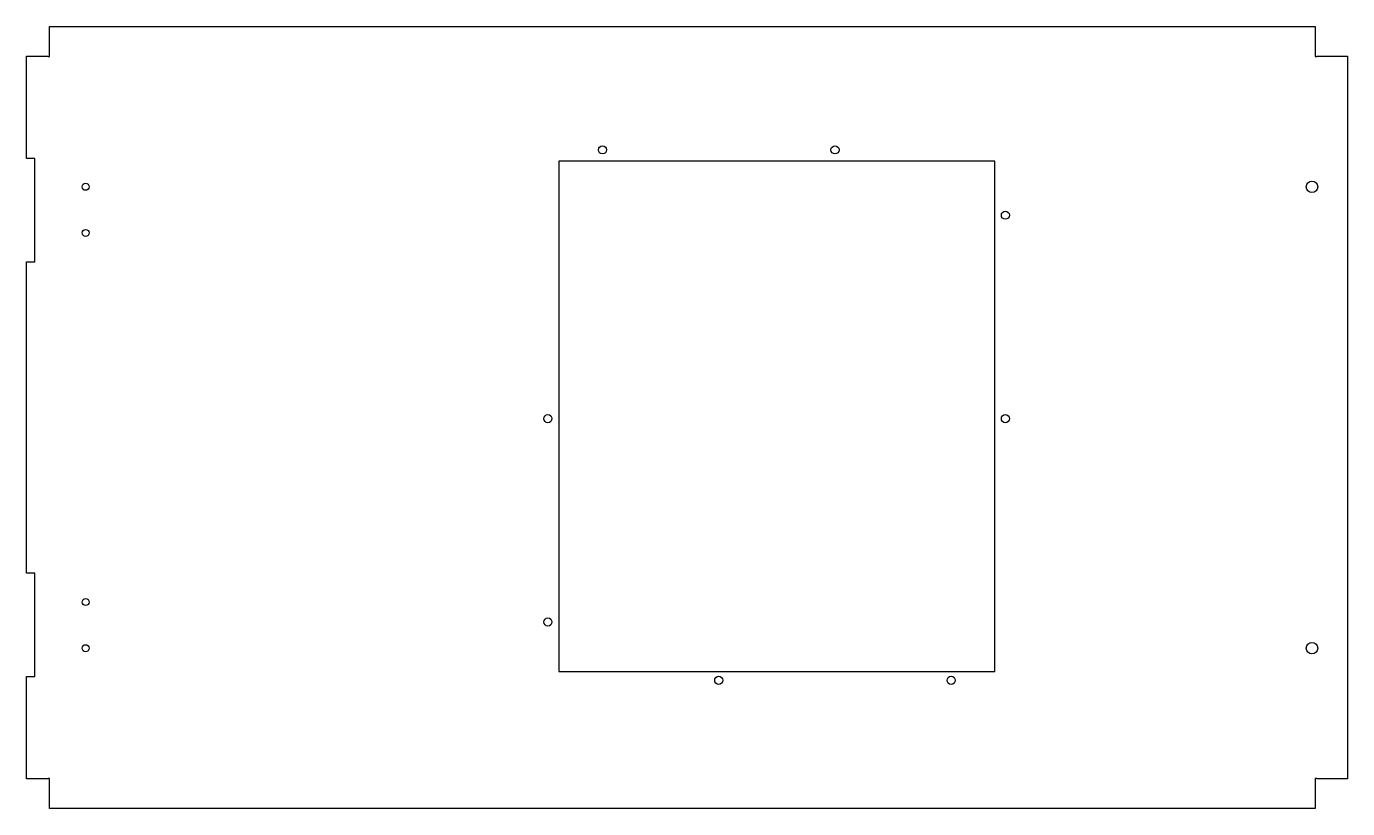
# Model space of a CAD drawing. Header units: inches. Extents: x -17.8 to 18, y -10.6 to 10.6.
import ezdxf

# ---------------------------------------------------------------- set-up
doc = ezdxf.new("R2010")
doc.units = ezdxf.units.IN
doc.header["$MEASUREMENT"] = 0

msp = doc.modelspace()

# ---------------------------------------------------------------- linework, layer by layer
at = {"color": 7, "linetype": 'Continuous', "lineweight": 25}
for p, q in [((-17.155, 9.783), (-17.155, 10.594)), ((-17.155, 10.594), (17.155, 10.594)), ((17.155, 10.594), (17.155, 9.783)), ((-17.779, 7.02), (-17.779, 9.79)), ((-17.779, 9.79), (-17.192, 9.79)), ((-17.192, 9.79), (-17.192, 9.783)), ((-17.192, 9.783), (-17.155, 9.783)), ((17.155, 9.783), (17.192, 9.783)), ((17.192, 9.783), (17.192, 9.79)), ((17.192, 9.79), (18.029, 9.79)), ((18.029, 9.79), (18.029, -9.79)), ((-17.549, 7.02), (-17.779, 7.02)), ((-17.549, 4.22), (-17.549, 7.02)), ((8.465, 6.94), (-3.345, 6.94)), ((-3.345, 6.94), (-3.345, -6.88)), ((8.465, -6.88), (8.465, 6.94)), ((-17.779, -4.22), (-17.779, 4.22)), ((-17.779, 4.22), (-17.549, 4.22)), ((-17.549, -4.22), (-17.779, -4.22)), ((-17.549, -7.02), (-17.549, -4.22)), ((-17.779, -9.79), (-17.779, -7.02)), ((-17.779, -7.02), (-17.549, -7.02)), ((-3.345, -6.88), (8.465, -6.88)), ((-17.192, -9.79), (-17.779, -9.79)), ((-17.155, -9.783), (-17.192, -9.783)), ((-17.192, -9.783), (-17.192, -9.79)), ((-17.155, -10.594), (-17.155, -9.783)), ((17.192, -9.783), (17.155, -9.783)), ((17.155, -9.783), (17.155, -10.594)), ((17.192, -9.79), (17.192, -9.783)), ((18.029, -9.79), (17.192, -9.79)), ((17.155, -10.594), (-17.155, -10.594))]:
    msp.add_line(p, q, dxfattribs=at)
for centre, radius in [((-2.165, 7.25), 0.11), ((4.135, 7.25), 0.11), ((-16.175, 6.25), 0.095), ((17.065, 6.25), 0.155), ((8.755, 5.48), 0.11), ((-16.175, 5), 0.095), ((-3.645, -0.03), 0.11), ((8.755, -0.03), 0.11), ((-16.175, -5), 0.095), ((-3.645, -5.54), 0.11), ((-16.175, -6.25), 0.095), ((17.065, -6.25), 0.155), ((0.985, -7.12), 0.11), ((7.285, -7.12), 0.11)]:
    msp.add_circle(centre, radius, dxfattribs=at)

doc.saveas('drawing.dxf')
